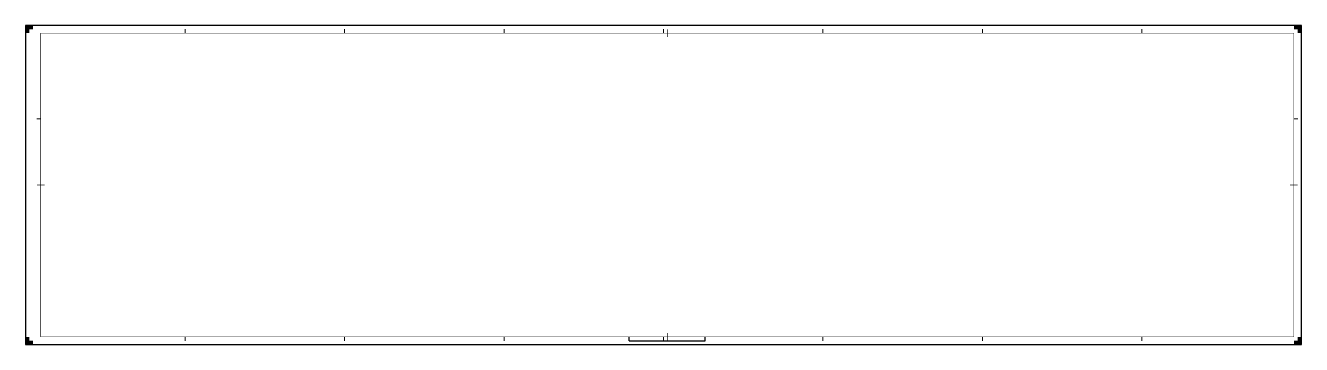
# Model space of a CAD drawing. Extents: x -20 to 1660, y -10 to 410.
import ezdxf

# ---------------------------------------------------------------- set-up
doc = ezdxf.new("R2010")
doc.units = 0
for name, color, linetype, lineweight in [('to-xx-kader', 7, 'CONTINUOUS', 25), ('to-xx-snijrand', 7, 'CONTINUOUS', 25), ('to-xx-vouwmerk', 7, 'CONTINUOUS', 18)]:
    doc.layers.add(name, color=color, linetype=linetype, lineweight=lineweight)

msp = doc.modelspace()

# ---------------------------------------------------------------- hatches: boundary and pattern name
at = {"layer": 'to-xx-snijrand'}
for points in [[(-10, 410), (-20, 410), (-20, 400), (-15, 400), (-15, 405), (-10, 405)], [(1660, 400), (1660, 410), (1650, 410), (1650, 405), (1655, 405), (1655, 400)], [(-20, 0), (-20, -10), (-10, -10), (-10, -5), (-15, -5), (-15, 0)], [(1650, -10), (1660, -10), (1660, 0), (1655, 0), (1655, -5), (1650, -5)]]:
    msp.add_hatch(color=256, dxfattribs=at).paths.add_polyline_path(points)

# ---------------------------------------------------------------- linework, layer by layer
at = {"layer": 'to-xx-kader'}
for p, q in [((775, -5), (775, 0)), ((875, -5), (875, 0)), ((775, -5), (875, -5))]:
    msp.add_line(p, q, dxfattribs=at)
at = {"layer": 'to-xx-kader', "const_width": 0.7, "flags": 128}
for points in [[(825, 405), (825, 395)], [(-5, 200), (5, 200)], [(1655, 200), (1645, 200)], [(825, -5), (825, 5)]]:
    msp.add_lwpolyline(points, dxfattribs=at)
at = {"layer": 'to-xx-kader', "const_width": 0.7}
msp.add_lwpolyline([(0, 0), (1650, 0), (1650, 400), (0, 400)], close=True, dxfattribs=at)
at = {"layer": 'to-xx-snijrand'}
for p, q in [((1660, 410), (-20, 410)), ((-20, 410), (-20, -10)), ((1660, -10), (1660, 410)), ((-20, -10), (1660, -10))]:
    msp.add_line(p, q, dxfattribs=at)
at = {"layer": 'to-xx-vouwmerk', "flags": 128}
for points in [[(190, 400), (190, 405)], [(400, 400), (400, 405)], [(610, 400), (610, 405)], [(820, 400), (820, 405)], [(1030, 400), (1030, 405)], [(1240, 400), (1240, 405)], [(1450, 400), (1450, 405)], [(0, 287), (-5, 287)], [(1650, 287), (1655, 287)], [(190, 0), (190, -5)], [(400, 0), (400, -5)], [(610, 0), (610, -5)], [(820, 0), (820, -5)], [(1030, 0), (1030, -5)], [(1240, 0), (1240, -5)], [(1450, 0), (1450, -5)]]:
    msp.add_lwpolyline(points, dxfattribs=at)

doc.saveas('drawing.dxf')
